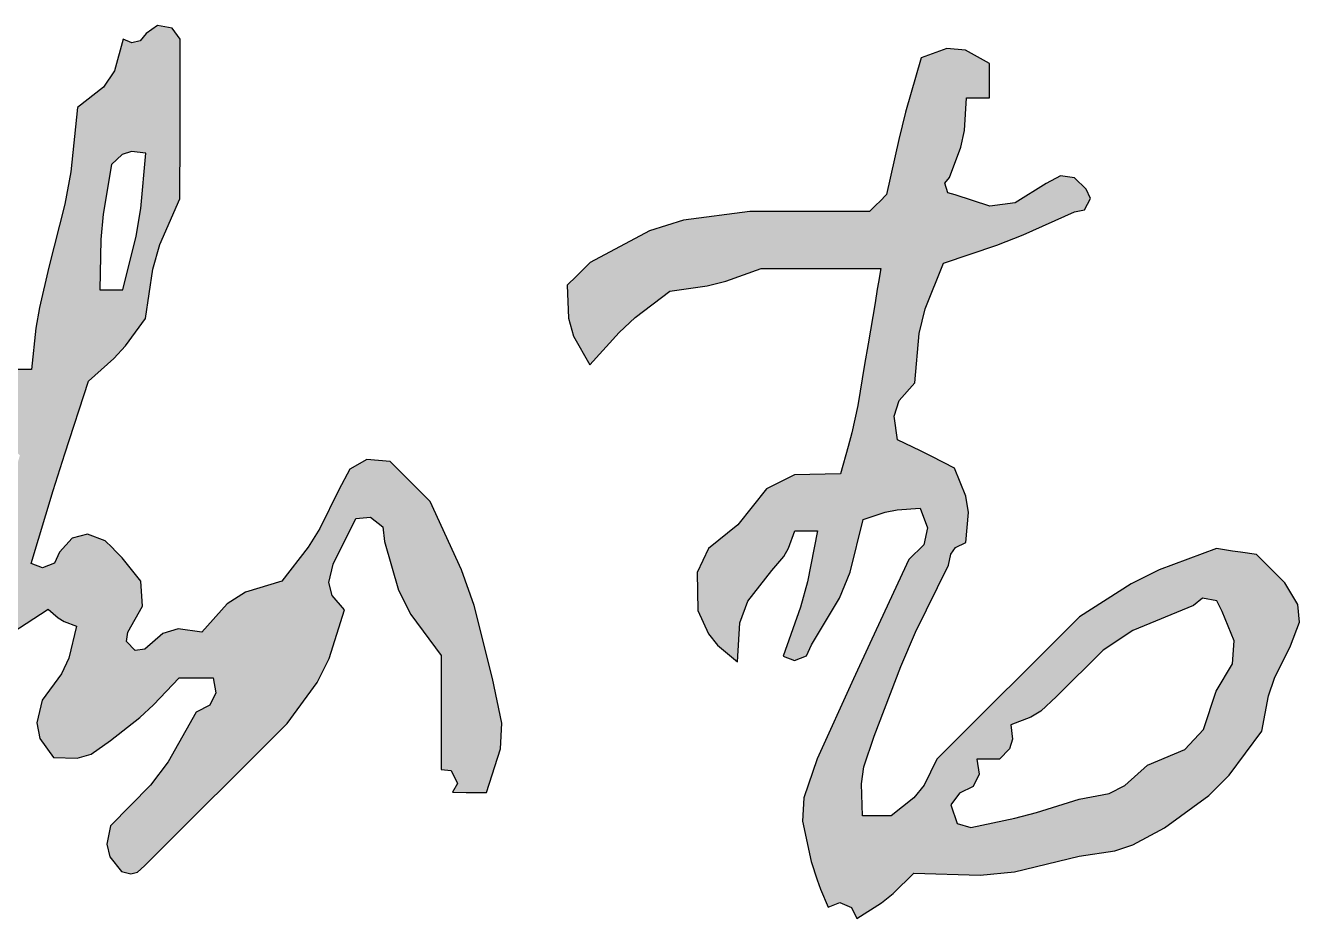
# Model space of a CAD drawing. Header units: millimetres. Extents: x -1048436 to -185795, y -983427 to 400387.
# Drawn here: x -621805 to -621178, y -362009 to -361569 of the extents above; entities that cross this region are included whole.
import ezdxf

# ---------------------------------------------------------------- set-up
doc = ezdxf.new("R2010")
doc.units = ezdxf.units.MM
doc.header["$LTSCALE"] = 500

# ---------------------------------------------------------------- blocks, each defined once
blk = doc.blocks.new('A0')
h = blk.add_hatch(color=256)
h.dxf.hatch_style = 1
h.paths.add_polyline_path([(-1069475.7465, -658889.0873), (-1069475.7871, -658889.0409), (-1069475.7979, -658888.9976), (-1069475.7836, -658888.9376), (-1069475.7535, -658888.8778), (-1069475.7385, -658888.8479), (-1069475.7085, -658888.788), (-1069475.6608, -658888.7833), (-1069475.6207, -658888.8155), (-1069475.6151, -658888.8631), (-1069475.5686, -658889.0238), (-1069475.5289, -658889.1035), (-1069475.4287, -658889.2376), (-1069475.429, -658889.3872), (-1069475.4291, -658889.4621), (-1069475.4294, -658889.6117), (-1069475.3962, -658889.6154), (-1069475.375, -658889.6579), (-1069475.3922, -658889.6866), (-1069475.3473, -658889.6867), (-1069475.3248, -658889.6867), (-1069475.2799, -658889.6868), (-1069475.2345, -658889.544), (-1069475.2301, -658889.4594), (-1069475.2605, -658889.3127), (-1069475.3209, -658889.0741), (-1069475.3625, -658888.9561), (-1069475.4652, -658888.7324), (-1069475.5175, -658888.6799), (-1069475.5436, -658888.6537), (-1069475.5959, -658888.6012), (-1069475.6726, -658888.5948), (-1069475.729, -658888.626), (-1069475.7644, -658888.6944), (-1069475.8267, -658888.8211), (-1069475.865, -658888.8822), (-1069475.9521, -658888.9934), (-1069476.0712, -658889.0298), (-1069476.1314, -658889.0683), (-1069476.2143, -658889.1612), (-1069476.2917, -658889.1504), (-1069476.3426, -658889.1656), (-1069476.4015, -658889.217), (-1069476.4329, -658889.2216), (-1069476.4622, -658889.1922), (-1069476.4575, -658889.1608), (-1069476.4091, -658889.076), (-1069476.4153, -658888.9941), (-1069476.4757, -658888.9175), (-1069476.4981, -658888.895), (-1069476.5093, -658888.8838), (-1069476.5317, -658888.8613), (-1069476.5896, -658888.8399), (-1069476.6403, -658888.8525), (-1069476.6815, -658888.8984), (-1069476.6986, -658888.9349), (-1069476.7376, -658888.9504), (-1069476.7751, -658888.9357), (-1069476.702, -658888.6957), (-1069476.6643, -658888.576), (-1069476.5869, -658888.3374), (-1069476.5038, -658888.2634), (-1069476.4655, -658888.2214), (-1069476.3994, -658888.132), (-1069476.3759, -658887.9702), (-1069476.3525, -658887.8888), (-1069476.2864, -658887.7393), (-1069476.286, -658887.5298), (-1069476.2858, -658887.425), (-1069476.2854, -658887.2155), (-1069476.312, -658887.1786), (-1069476.3604, -658887.1704), (-1069476.3976, -658887.1966), (-1069476.4173, -658887.2203), (-1069476.444, -658887.2269), (-1069476.4725, -658887.2151), (-1069476.5017, -658887.319), (-1069476.5377, -658887.3727), (-1069476.6226, -658887.4394), (-1069476.6446, -658887.651), (-1069476.6638, -658887.7569), (-1069476.7171, -658887.963), (-1069476.7476, -658888.0961), (-1069476.759, -658888.1639), (-1069476.7739, -658888.2996), (-1069476.8337, -658888.2995), (-1069476.8637, -658888.2994), (-1069476.9235, -658888.2993), (-1069476.9603, -658888.1373), (-1069476.9716, -658888.0536), (-1069476.9789, -658887.8876), (-1069476.9583, -658887.8646), (-1069476.9685, -658887.8235), (-1069476.9974, -658887.8128), (-1069476.9971, -658887.6631), (-1069476.997, -658887.5883), (-1069476.9967, -658887.4386), (-1069477.03, -658887.435), (-1069477.0511, -658887.3925), (-1069477.034, -658887.3637), (-1069477.1082, -658887.346), (-1069477.1592, -658887.3561), (-1069477.2211, -658887.4008), (-1069477.2156, -658887.5096), (-1069477.1992, -658887.5673), (-1069477.1468, -658887.6628), (-1069477.1471, -658887.8125), (-1069477.1472, -658887.8873), (-1069477.1475, -658888.037), (-1069477.1113, -658888.187), (-1069477.0928, -658888.2618), (-1069477.0547, -658888.4113), (-1069476.9545, -658888.4743), (-1069476.9058, -658888.5082), (-1069476.8118, -658888.5802), (-1069476.8733, -658888.7997), (-1069476.92, -658888.9081), (-1069477.0373, -658889.1035), (-1069477.2132, -658889.2432), (-1069477.315, -658889.3017), (-1069477.5243, -658889.3832), (-1069477.5442, -658889.1682), (-1069477.5714, -658889.0586), (-1069477.6542, -658888.8592), (-1069477.6798, -658888.816), (-1069477.6911, -658888.7933), (-1069477.7101, -658888.7468), (-1069477.77, -658888.7467), (-1069477.7999, -658888.7466), (-1069477.8598, -658888.7465), (-1069477.8403, -658888.9182), (-1069477.8123, -658889.0067), (-1069477.7296, -658889.1583), (-1069477.7228, -658889.1951), (-1069477.707, -658889.2163), (-1069477.6736, -658889.2333), (-1069477.674, -658889.4428), (-1069477.6742, -658889.5476), (-1069477.6746, -658889.7571), (-1069477.633, -658889.8421), (-1069477.6176, -658889.8887), (-1069477.6002, -658889.9817), (-1069477.5532, -658889.9871), (-1069477.5224, -658889.9769), (-1069477.4879, -658889.9445), (-1069477.5291, -658889.7998), (-1069477.5369, -658889.7202), (-1069477.5246, -658889.5703), (-1069477.4324, -658889.578), (-1069477.3779, -658889.5645), (-1069477.3, -658889.5146), (-1069477.0786, -658889.3291), (-1069476.9616, -658889.2426), (-1069476.7193, -658889.0854), (-1069476.6865, -658889.1142), (-1069476.6666, -658889.1262), (-1069476.6258, -658889.1417), (-1069476.6511, -658889.2459), (-1069476.6753, -658889.2982), (-1069476.7385, -658889.3847), (-1069476.7562, -658889.459), (-1069476.7461, -658889.51), (-1069476.7015, -658889.5719), (-1069476.6234, -658889.5744), (-1069476.5783, -658889.5609), (-1069476.5143, -658889.5161), (-1069476.4185, -658889.4408), (-1069476.373, -658889.3993), (-1069476.2894, -658889.3107), (-1069476.2445, -658889.3108), (-1069476.2221, -658889.3109), (-1069476.1772, -658889.311), (-1069476.1687, -658889.3604), (-1069476.1887, -658889.4004), (-1069476.2335, -658889.4231), (-1069476.325, -658889.5863), (-1069476.3833, -658889.6637), (-1069476.5148, -658889.7967), (-1069476.5268, -658889.8572), (-1069476.5166, -658889.8985), (-1069476.4777, -658889.9464), (-1069476.4477, -658889.9536), (-1069476.426, -658889.9482), (-1069476.4028, -658889.9279), (-1069476.2154, -658889.7412), (-1069476.1217, -658889.6478), (-1069475.9343, -658889.4611), (-1069475.8356, -658889.3259), (-1069475.796, -658889.2471)])
h.paths.add_polyline_path([(-1069476.4741, -658888.0383), (-1069476.504, -658888.0382), (-1069476.519, -658888.0382), (-1069476.5489, -658888.0381), (-1069476.5459, -658887.8729), (-1069476.5382, -658887.7896), (-1069476.5107, -658887.6266), (-1069476.4762, -658887.5942), (-1069476.4454, -658887.584), (-1069476.3984, -658887.5894), (-1069476.4147, -658887.7708), (-1069476.43, -658887.8616)], flags=16)
h = blk.add_hatch(color=256)
h.dxf.hatch_style = 1
h.paths.add_polyline_path([(-1069473.7439, -658888.6234), (-1069473.8183, -658888.5852), (-1069473.8557, -658888.5665), (-1069473.9308, -658888.5295), (-1069473.9413, -658888.4521), (-1069473.9259, -658888.4012), (-1069473.8743, -658888.3426), (-1069473.8602, -658888.1816), (-1069473.8405, -658888.0997), (-1069473.78, -658887.9499), (-1069473.6049, -658887.8907), (-1069473.5184, -658887.8571), (-1069473.3494, -658887.7823), (-1069473.3166, -658887.7755), (-1069473.2977, -658887.7379), (-1069473.3118, -658887.7076), (-1069473.3495, -658887.6704), (-1069473.3961, -658887.6637), (-1069473.4428, -658887.6886), (-1069473.545, -658887.7527), (-1069473.6274, -658887.7628), (-1069473.7421, -658887.7255), (-1069473.7651, -658887.7196), (-1069473.7756, -658887.6877), (-1069473.7607, -658887.6693), (-1069473.7228, -658887.5691), (-1069473.711, -658887.5144), (-1069473.7041, -658887.4075), (-1069473.6742, -658887.4076), (-1069473.6592, -658887.4076), (-1069473.6293, -658887.4077), (-1069473.6292, -658887.3628), (-1069473.6292, -658887.3403), (-1069473.6291, -658887.2954), (-1069473.7075, -658887.251), (-1069473.7687, -658887.2458), (-1069473.8535, -658887.2763), (-1069473.9042, -658887.4543), (-1069473.9269, -658887.5442), (-1069473.9666, -658887.725), (-1069473.9891, -658887.7475), (-1069474.0004, -658887.7587), (-1069474.0229, -658887.7811), (-1069474.18, -658887.7808), (-1069474.2586, -658887.7806), (-1069474.4157, -658887.7803), (-1069474.6339, -658887.8088), (-1069474.7455, -658887.8444), (-1069474.9399, -658887.9477), (-1069474.9698, -658887.9775), (-1069474.9848, -658887.9925), (-1069475.0148, -658888.0224), (-1069475.011, -658888.1312), (-1069474.9944, -658888.1897), (-1069474.9405, -658888.2844), (-1069474.8449, -658888.1781), (-1069474.7915, -658888.1288), (-1069474.6781, -658888.0417), (-1069474.5559, -658888.0249), (-1069474.4946, -658888.0097), (-1069474.3787, -658887.9675), (-1069474.2215, -658887.9678), (-1069474.1429, -658887.9679), (-1069473.9858, -658887.9682), (-1069473.9934, -658888.0131), (-1069473.9972, -658888.0355), (-1069474.0047, -658888.0804), (-1069474.0274, -658888.2151), (-1069474.0388, -658888.2824), (-1069474.0615, -658888.417), (-1069474.0813, -658888.5075), (-1069474.0926, -658888.5524), (-1069474.118, -658888.6414), (-1069474.2686, -658888.6452), (-1069474.3613, -658888.6913), (-1069474.4551, -658888.8092), (-1069474.5518, -658888.8866), (-1069474.5889, -658888.9657), (-1069474.5866, -658889.0895), (-1069474.5509, -658889.167), (-1069474.522, -658889.2042), (-1069474.456, -658889.2581), (-1069474.4483, -658889.1305), (-1069474.4217, -658889.0599), (-1069474.3431, -658888.959), (-1069474.3042, -658888.913), (-1069474.2882, -658888.8851), (-1069474.2681, -658888.8282), (-1069474.2381, -658888.8283), (-1069474.2232, -658888.8283), (-1069474.1932, -658888.8284), (-1069474.2263, -658888.9958), (-1069474.2492, -658889.0789), (-1069474.3063, -658889.2397), (-1069474.2688, -658889.2545), (-1069474.2298, -658889.239), (-1069474.2127, -658889.2025), (-1069474.1212, -658889.0499), (-1069474.0859, -658888.964), (-1069474.0435, -658888.7912), (-1069473.9709, -658888.7677), (-1069473.9324, -658888.76), (-1069473.8564, -658888.7542), (-1069473.832, -658888.8187), (-1069473.8445, -658888.8745), (-1069473.8941, -658888.9225), (-1069474.0155, -658889.1836), (-1069474.0756, -658889.3144), (-1069474.1947, -658889.5767), (-1069474.2379, -658889.7045), (-1069474.2423, -658889.7815), (-1069474.214, -658889.9134), (-1069474.1944, -658889.9742), (-1069474.1832, -658890.0043), (-1069474.1582, -658890.0631), (-1069474.1206, -658890.0485), (-1069474.0817, -658890.0642), (-1069474.0647, -658890.1007), (-1069473.9838, -658890.0494), (-1069473.9455, -658890.0188), (-1069473.8774, -658889.9514), (-1069473.6593, -658889.959), (-1069473.5468, -658889.9476), (-1069473.3347, -658889.8963), (-1069473.2178, -658889.8783), (-1069473.1585, -658889.8586), (-1069473.0539, -658889.8033), (-1069472.9087, -658889.6971), (-1069472.8421, -658889.6307), (-1069472.7353, -658889.4859), (-1069472.713, -658889.3697), (-1069472.6935, -658889.3116), (-1069472.6412, -658889.2055), (-1069472.6112, -658889.1285), (-1069472.6164, -658889.0702), (-1069472.6595, -658888.9997), (-1069472.6969, -658888.9622), (-1069472.7156, -658888.9434), (-1069472.7529, -658888.9059), (-1069472.8053, -658888.8987), (-1069472.8315, -658888.8949), (-1069472.8838, -658888.887), (-1069473.072, -658888.9569), (-1069473.164, -658889.0026), (-1069473.3332, -658889.1106), (-1069473.5207, -658889.2973), (-1069473.6144, -658889.3907), (-1069473.8018, -658889.5774), (-1069473.8438, -658889.6636), (-1069473.8768, -658889.7046), (-1069473.9518, -658889.7642), (-1069473.9892, -658889.7641), (-1069474.0079, -658889.7641), (-1069474.0454, -658889.764), (-1069474.0492, -658889.6583), (-1069474.0411, -658889.6025), (-1069474.0074, -658889.5022), (-1069473.9204, -658889.2735), (-1069473.8714, -658889.1609), (-1069473.7632, -658888.9414), (-1069473.7563, -658888.9047), (-1069473.7403, -658888.8835), (-1069473.7069, -658888.8667), (-1069473.698, -658888.7687), (-1069473.7063, -658888.7144)])
h.paths.add_polyline_path([(-1069473.5584, -658889.4656), (-1069473.4927, -658889.4397), (-1069473.4608, -658889.4199), (-1069473.4086, -658889.3724), (-1069473.2554, -658889.2203), (-1069473.1586, -658889.156), (-1069472.959, -658889.0739), (-1069472.9298, -658889.0493), (-1069472.8828, -658889.0588), (-1069472.8655, -658889.0928), (-1069472.8254, -658889.1899), (-1069472.8309, -658889.2645), (-1069472.8847, -658889.3547), (-1069472.9264, -658889.4803), (-1069472.9875, -658889.5463), (-1069473.1097, -658889.5974), (-1069473.1843, -658889.6646), (-1069473.2358, -658889.6902), (-1069473.3344, -658889.7093), (-1069473.4747, -658889.753), (-1069473.5462, -658889.7717), (-1069473.69, -658889.8021), (-1069473.7355, -658889.789), (-1069473.7558, -658889.7275), (-1069473.7272, -658889.6898), (-1069473.6824, -658889.6671), (-1069473.6624, -658889.6271), (-1069473.6709, -658889.5777), (-1069473.6409, -658889.5777), (-1069473.626, -658889.5778), (-1069473.596, -658889.5778), (-1069473.5635, -658889.5435), (-1069473.5531, -658889.5127)], flags=16)
for p, q in [((-1069476.3604, -658887.1704), (-1069476.3976, -658887.1966)), ((-1069476.312, -658887.1786), (-1069476.3604, -658887.1704)), ((-1069476.2854, -658887.2155), (-1069476.312, -658887.1786)), ((-1069476.4725, -658887.2151), (-1069476.5017, -658887.319)), ((-1069476.444, -658887.2269), (-1069476.4725, -658887.2151)), ((-1069476.4173, -658887.2203), (-1069476.444, -658887.2269)), ((-1069476.3976, -658887.1966), (-1069476.4173, -658887.2203)), ((-1069476.2858, -658887.425), (-1069476.2854, -658887.2155)), ((-1069473.7687, -658887.2458), (-1069473.8535, -658887.2763)), ((-1069473.7075, -658887.251), (-1069473.7687, -658887.2458)), ((-1069473.6291, -658887.2954), (-1069473.7075, -658887.251)), ((-1069473.8535, -658887.2763), (-1069473.9042, -658887.4543)), ((-1069473.6292, -658887.3403), (-1069473.6291, -658887.2954)), ((-1069476.5017, -658887.319), (-1069476.5377, -658887.3727)), ((-1069473.6292, -658887.3628), (-1069473.6292, -658887.3403)), ((-1069476.5377, -658887.3727), (-1069476.6226, -658887.4394)), ((-1069473.6293, -658887.4077), (-1069473.6292, -658887.3628)), ((-1069476.286, -658887.5298), (-1069476.2858, -658887.425)), ((-1069473.711, -658887.5144), (-1069473.7041, -658887.4075)), ((-1069473.7041, -658887.4075), (-1069473.6742, -658887.4076)), ((-1069473.6742, -658887.4076), (-1069473.6592, -658887.4076)), ((-1069473.6592, -658887.4076), (-1069473.6293, -658887.4077)), ((-1069476.6226, -658887.4394), (-1069476.6446, -658887.651)), ((-1069473.9042, -658887.4543), (-1069473.9269, -658887.5442)), ((-1069476.2864, -658887.7393), (-1069476.286, -658887.5298)), ((-1069473.9269, -658887.5442), (-1069473.9666, -658887.725)), ((-1069473.7228, -658887.5691), (-1069473.711, -658887.5144)), ((-1069476.4762, -658887.5942), (-1069476.5107, -658887.6266)), ((-1069476.4454, -658887.584), (-1069476.4762, -658887.5942)), ((-1069476.3984, -658887.5894), (-1069476.4454, -658887.584)), ((-1069476.4147, -658887.7708), (-1069476.3984, -658887.5894)), ((-1069473.7607, -658887.6693), (-1069473.7228, -658887.5691)), ((-1069476.5107, -658887.6266), (-1069476.5382, -658887.7896)), ((-1069476.6446, -658887.651), (-1069476.6638, -658887.7569)), ((-1069473.7756, -658887.6877), (-1069473.7607, -658887.6693)), ((-1069473.3961, -658887.6637), (-1069473.4428, -658887.6886)), ((-1069473.3495, -658887.6704), (-1069473.3961, -658887.6637)), ((-1069473.3118, -658887.7076), (-1069473.3495, -658887.6704)), ((-1069473.7651, -658887.7196), (-1069473.7756, -658887.6877)), ((-1069473.7421, -658887.7255), (-1069473.7651, -658887.7196)), ((-1069473.4428, -658887.6886), (-1069473.545, -658887.7527)), ((-1069473.2977, -658887.7379), (-1069473.3118, -658887.7076)), ((-1069476.6638, -658887.7569), (-1069476.7171, -658887.963)), ((-1069476.3525, -658887.8888), (-1069476.2864, -658887.7393)), ((-1069474.0004, -658887.7587), (-1069474.0229, -658887.7811)), ((-1069473.9891, -658887.7475), (-1069474.0004, -658887.7587)), ((-1069473.9666, -658887.725), (-1069473.9891, -658887.7475)), ((-1069473.6274, -658887.7628), (-1069473.7421, -658887.7255)), ((-1069473.545, -658887.7527), (-1069473.6274, -658887.7628)), ((-1069473.3166, -658887.7755), (-1069473.2977, -658887.7379)), ((-1069476.5382, -658887.7896), (-1069476.5459, -658887.8729)), ((-1069476.43, -658887.8616), (-1069476.4147, -658887.7708)), ((-1069474.4157, -658887.7803), (-1069474.6339, -658887.8088)), ((-1069474.2586, -658887.7806), (-1069474.4157, -658887.7803)), ((-1069474.18, -658887.7808), (-1069474.2586, -658887.7806)), ((-1069474.0229, -658887.7811), (-1069474.18, -658887.7808)), ((-1069473.5184, -658887.8571), (-1069473.3494, -658887.7823)), ((-1069473.3494, -658887.7823), (-1069473.3166, -658887.7755)), ((-1069474.7455, -658887.8444), (-1069474.9399, -658887.9477)), ((-1069474.6339, -658887.8088), (-1069474.7455, -658887.8444)), ((-1069476.5459, -658887.8729), (-1069476.5489, -658888.0381)), ((-1069476.4741, -658888.0383), (-1069476.43, -658887.8616)), ((-1069476.3759, -658887.9702), (-1069476.3525, -658887.8888)), ((-1069473.6049, -658887.8907), (-1069473.5184, -658887.8571)), ((-1069473.78, -658887.9499), (-1069473.6049, -658887.8907)), ((-1069476.7171, -658887.963), (-1069476.7476, -658888.0961)), ((-1069476.3994, -658888.132), (-1069476.3759, -658887.9702)), ((-1069474.9399, -658887.9477), (-1069474.9698, -658887.9775)), ((-1069474.4946, -658888.0097), (-1069474.3787, -658887.9675)), ((-1069474.3787, -658887.9675), (-1069474.2215, -658887.9678)), ((-1069474.2215, -658887.9678), (-1069474.1429, -658887.9679)), ((-1069474.1429, -658887.9679), (-1069473.9858, -658887.9682)), ((-1069473.9858, -658887.9682), (-1069473.9934, -658888.0131)), ((-1069473.8405, -658888.0997), (-1069473.78, -658887.9499)), ((-1069474.9848, -658887.9925), (-1069475.0148, -658888.0224)), ((-1069474.9698, -658887.9775), (-1069474.9848, -658887.9925)), ((-1069474.5559, -658888.0249), (-1069474.4946, -658888.0097)), ((-1069473.9934, -658888.0131), (-1069473.9972, -658888.0355)), ((-1069476.5489, -658888.0381), (-1069476.519, -658888.0382)), ((-1069476.519, -658888.0382), (-1069476.504, -658888.0382)), ((-1069476.504, -658888.0382), (-1069476.4741, -658888.0383)), ((-1069475.0148, -658888.0224), (-1069475.011, -658888.1312)), ((-1069474.7915, -658888.1288), (-1069474.6781, -658888.0417)), ((-1069474.6781, -658888.0417), (-1069474.5559, -658888.0249)), ((-1069473.9972, -658888.0355), (-1069474.0047, -658888.0804)), ((-1069476.7476, -658888.0961), (-1069476.759, -658888.1639)), ((-1069474.0047, -658888.0804), (-1069474.0274, -658888.2151)), ((-1069476.4655, -658888.2214), (-1069476.3994, -658888.132)), ((-1069475.011, -658888.1312), (-1069474.9944, -658888.1897)), ((-1069474.8449, -658888.1781), (-1069474.7915, -658888.1288)), ((-1069473.8602, -658888.1816), (-1069473.8405, -658888.0997)), ((-1069476.759, -658888.1639), (-1069476.7739, -658888.2996)), ((-1069474.9405, -658888.2844), (-1069474.8449, -658888.1781)), ((-1069473.8743, -658888.3426), (-1069473.8602, -658888.1816)), ((-1069476.5038, -658888.2634), (-1069476.4655, -658888.2214)), ((-1069474.9944, -658888.1897), (-1069474.9405, -658888.2844)), ((-1069474.0274, -658888.2151), (-1069474.0388, -658888.2824)), ((-1069476.5869, -658888.3374), (-1069476.5038, -658888.2634)), ((-1069476.7739, -658888.2996), (-1069476.8337, -658888.2995)), ((-1069474.0388, -658888.2824), (-1069474.0615, -658888.417)), ((-1069476.6643, -658888.576), (-1069476.5869, -658888.3374)), ((-1069473.9259, -658888.4012), (-1069473.8743, -658888.3426)), ((-1069474.0615, -658888.417), (-1069474.0813, -658888.5075)), ((-1069473.9413, -658888.4521), (-1069473.9259, -658888.4012)), ((-1069473.9308, -658888.5295), (-1069473.9413, -658888.4521)), ((-1069474.0813, -658888.5075), (-1069474.0926, -658888.5524)), ((-1069474.0926, -658888.5524), (-1069474.118, -658888.6414)), ((-1069473.8557, -658888.5665), (-1069473.9308, -658888.5295)), ((-1069476.702, -658888.6957), (-1069476.6643, -658888.576)), ((-1069475.6726, -658888.5948), (-1069475.729, -658888.626)), ((-1069475.5959, -658888.6012), (-1069475.6726, -658888.5948)), ((-1069475.5436, -658888.6537), (-1069475.5959, -658888.6012)), ((-1069473.8183, -658888.5852), (-1069473.8557, -658888.5665)), ((-1069473.7439, -658888.6234), (-1069473.8183, -658888.5852)), ((-1069475.729, -658888.626), (-1069475.7644, -658888.6944)), ((-1069474.118, -658888.6414), (-1069474.2686, -658888.6452)), ((-1069473.7063, -658888.7144), (-1069473.7439, -658888.6234)), ((-1069475.5175, -658888.6799), (-1069475.5436, -658888.6537)), ((-1069475.4652, -658888.7324), (-1069475.5175, -658888.6799)), ((-1069474.2686, -658888.6452), (-1069474.3613, -658888.6913)), ((-1069476.7751, -658888.9357), (-1069476.702, -658888.6957)), ((-1069475.7644, -658888.6944), (-1069475.8267, -658888.8211)), ((-1069474.3613, -658888.6913), (-1069474.4551, -658888.8092)), ((-1069473.698, -658888.7687), (-1069473.7063, -658888.7144)), ((-1069475.3625, -658888.9561), (-1069475.4652, -658888.7324)), ((-1069474.0435, -658888.7912), (-1069473.9709, -658888.7677)), ((-1069473.9709, -658888.7677), (-1069473.9324, -658888.76)), ((-1069473.9324, -658888.76), (-1069473.8564, -658888.7542)), ((-1069473.8564, -658888.7542), (-1069473.832, -658888.8187)), ((-1069473.7069, -658888.8667), (-1069473.698, -658888.7687)), ((-1069475.7385, -658888.8479), (-1069475.7085, -658888.788)), ((-1069475.7085, -658888.788), (-1069475.6608, -658888.7833)), ((-1069475.6608, -658888.7833), (-1069475.6207, -658888.8155)), ((-1069474.4551, -658888.8092), (-1069474.5518, -658888.8866)), ((-1069474.0859, -658888.964), (-1069474.0435, -658888.7912)), ((-1069476.5896, -658888.8399), (-1069476.6403, -658888.8525)), ((-1069476.5317, -658888.8613), (-1069476.5896, -658888.8399)), ((-1069475.8267, -658888.8211), (-1069475.865, -658888.8822)), ((-1069475.7535, -658888.8778), (-1069475.7385, -658888.8479)), ((-1069475.6207, -658888.8155), (-1069475.6151, -658888.8631)), ((-1069474.2882, -658888.8851), (-1069474.2681, -658888.8282)), ((-1069474.2681, -658888.8282), (-1069474.2381, -658888.8283)), ((-1069474.2381, -658888.8283), (-1069474.2232, -658888.8283)), ((-1069474.1932, -658888.8284), (-1069474.2263, -658888.9958)), ((-1069474.2232, -658888.8283), (-1069474.1932, -658888.8284)), ((-1069473.832, -658888.8187), (-1069473.8445, -658888.8745)), ((-1069476.6403, -658888.8525), (-1069476.6815, -658888.8984)), ((-1069476.5093, -658888.8838), (-1069476.5317, -658888.8613)), ((-1069476.4981, -658888.895), (-1069476.5093, -658888.8838)), ((-1069475.865, -658888.8822), (-1069475.9521, -658888.9934)), ((-1069475.7836, -658888.9376), (-1069475.7535, -658888.8778)), ((-1069475.6151, -658888.8631), (-1069475.5686, -658889.0238)), ((-1069474.5518, -658888.8866), (-1069474.5889, -658888.9657)), ((-1069474.3042, -658888.913), (-1069474.2882, -658888.8851)), ((-1069473.8445, -658888.8745), (-1069473.8941, -658888.9225)), ((-1069473.7563, -658888.9047), (-1069473.7403, -658888.8835)), ((-1069473.7403, -658888.8835), (-1069473.7069, -658888.8667)), ((-1069472.8838, -658888.887), (-1069473.072, -658888.9569)), ((-1069472.8315, -658888.8949), (-1069472.8838, -658888.887)), ((-1069476.7376, -658888.9504), (-1069476.7751, -658888.9357)), ((-1069476.6986, -658888.9349), (-1069476.7376, -658888.9504)), ((-1069476.6815, -658888.8984), (-1069476.6986, -658888.9349)), ((-1069476.4757, -658888.9175), (-1069476.4981, -658888.895)), ((-1069476.4153, -658888.9941), (-1069476.4757, -658888.9175)), ((-1069474.3431, -658888.959), (-1069474.3042, -658888.913)), ((-1069473.8941, -658888.9225), (-1069474.0155, -658889.1836)), ((-1069473.7632, -658888.9414), (-1069473.7563, -658888.9047)), ((-1069472.8053, -658888.8987), (-1069472.8315, -658888.8949)), ((-1069472.7529, -658888.9059), (-1069472.8053, -658888.8987)), ((-1069472.7156, -658888.9434), (-1069472.7529, -658888.9059)), ((-1069475.7979, -658888.9976), (-1069475.7836, -658888.9376)), ((-1069475.3209, -658889.0741), (-1069475.3625, -658888.9561)), ((-1069474.5889, -658888.9657), (-1069474.5866, -658889.0895)), ((-1069474.4217, -658889.0599), (-1069474.3431, -658888.959)), ((-1069474.1212, -658889.0499), (-1069474.0859, -658888.964)), ((-1069473.8714, -658889.1609), (-1069473.7632, -658888.9414)), ((-1069473.072, -658888.9569), (-1069473.164, -658889.0026)), ((-1069472.6969, -658888.9622), (-1069472.7156, -658888.9434)), ((-1069472.6595, -658888.9997), (-1069472.6969, -658888.9622)), ((-1069476.4091, -658889.076), (-1069476.4153, -658888.9941)), ((-1069475.9521, -658888.9934), (-1069476.0712, -658889.0298)), ((-1069475.7871, -658889.0409), (-1069475.7979, -658888.9976)), ((-1069474.2263, -658888.9958), (-1069474.2492, -658889.0789)), ((-1069473.164, -658889.0026), (-1069473.3332, -658889.1106)), ((-1069472.6164, -658889.0702), (-1069472.6595, -658888.9997)), ((-1069476.0712, -658889.0298), (-1069476.1314, -658889.0683)), ((-1069475.7465, -658889.0873), (-1069475.7871, -658889.0409)), ((-1069475.5686, -658889.0238), (-1069475.5289, -658889.1035)), ((-1069474.4483, -658889.1305), (-1069474.4217, -658889.0599)), ((-1069474.2127, -658889.2025), (-1069474.1212, -658889.0499)), ((-1069472.9298, -658889.0493), (-1069472.959, -658889.0739)), ((-1069472.8828, -658889.0588), (-1069472.9298, -658889.0493)), ((-1069472.8655, -658889.0928), (-1069472.8828, -658889.0588)), ((-1069476.9616, -658889.2426), (-1069476.7193, -658889.0854)), ((-1069476.7193, -658889.0854), (-1069476.6865, -658889.1142)), ((-1069476.4575, -658889.1608), (-1069476.4091, -658889.076)), ((-1069476.1314, -658889.0683), (-1069476.2143, -658889.1612)), ((-1069475.796, -658889.2471), (-1069475.7465, -658889.0873)), ((-1069475.2605, -658889.3127), (-1069475.3209, -658889.0741)), ((-1069474.5866, -658889.0895), (-1069474.5509, -658889.167)), ((-1069474.2492, -658889.0789), (-1069474.3063, -658889.2397)), ((-1069472.959, -658889.0739), (-1069473.1586, -658889.156)), ((-1069472.8254, -658889.1899), (-1069472.8655, -658889.0928)), ((-1069472.6112, -658889.1285), (-1069472.6164, -658889.0702)), ((-1069476.6865, -658889.1142), (-1069476.6666, -658889.1262)), ((-1069476.6666, -658889.1262), (-1069476.6258, -658889.1417)), ((-1069476.6258, -658889.1417), (-1069476.6511, -658889.2459)), ((-1069475.5289, -658889.1035), (-1069475.4287, -658889.2376)), ((-1069474.456, -658889.2581), (-1069474.4483, -658889.1305)), ((-1069473.3332, -658889.1106), (-1069473.5207, -658889.2973)), ((-1069472.6412, -658889.2055), (-1069472.6112, -658889.1285)), ((-1069476.4622, -658889.1922), (-1069476.4575, -658889.1608)), ((-1069476.3426, -658889.1656), (-1069476.4015, -658889.217)), ((-1069476.2917, -658889.1504), (-1069476.3426, -658889.1656)), ((-1069476.2143, -658889.1612), (-1069476.2917, -658889.1504)), ((-1069474.5509, -658889.167), (-1069474.522, -658889.2042)), ((-1069474.0155, -658889.1836), (-1069474.0756, -658889.3144)), ((-1069473.9204, -658889.2735), (-1069473.8714, -658889.1609)), ((-1069473.1586, -658889.156), (-1069473.2554, -658889.2203)), ((-1069476.4329, -658889.2216), (-1069476.4622, -658889.1922)), ((-1069476.4015, -658889.217), (-1069476.4329, -658889.2216)), ((-1069474.522, -658889.2042), (-1069474.456, -658889.2581)), ((-1069474.2298, -658889.239), (-1069474.2127, -658889.2025)), ((-1069473.2554, -658889.2203), (-1069473.4086, -658889.3724)), ((-1069472.8309, -658889.2645), (-1069472.8254, -658889.1899)), ((-1069472.6935, -658889.3116), (-1069472.6412, -658889.2055)), ((-1069476.6511, -658889.2459), (-1069476.6753, -658889.2982)), ((-1069475.8356, -658889.3259), (-1069475.796, -658889.2471)), ((-1069475.4287, -658889.2376), (-1069475.429, -658889.3872)), ((-1069474.3063, -658889.2397), (-1069474.2688, -658889.2545)), ((-1069474.2688, -658889.2545), (-1069474.2298, -658889.239)), ((-1069472.8847, -658889.3547), (-1069472.8309, -658889.2645)), ((-1069476.6753, -658889.2982), (-1069476.7385, -658889.3847)), ((-1069476.373, -658889.3993), (-1069476.2894, -658889.3107)), ((-1069476.2894, -658889.3107), (-1069476.2445, -658889.3108)), ((-1069476.2445, -658889.3108), (-1069476.2221, -658889.3109)), ((-1069476.2221, -658889.3109), (-1069476.1772, -658889.311)), ((-1069476.1772, -658889.311), (-1069476.1687, -658889.3604)), ((-1069474.0074, -658889.5022), (-1069473.9204, -658889.2735)), ((-1069473.5207, -658889.2973), (-1069473.6144, -658889.3907)), ((-1069472.713, -658889.3697), (-1069472.6935, -658889.3116)), ((-1069475.9343, -658889.4611), (-1069475.8356, -658889.3259)), ((-1069475.2301, -658889.4594), (-1069475.2605, -658889.3127)), ((-1069474.0756, -658889.3144), (-1069474.1947, -658889.5767)), ((-1069476.7385, -658889.3847), (-1069476.7562, -658889.459)), ((-1069476.1687, -658889.3604), (-1069476.1887, -658889.4004)), ((-1069475.429, -658889.3872), (-1069475.4291, -658889.4621)), ((-1069473.6144, -658889.3907), (-1069473.8018, -658889.5774)), ((-1069473.4086, -658889.3724), (-1069473.4608, -658889.4199)), ((-1069472.9264, -658889.4803), (-1069472.8847, -658889.3547)), ((-1069472.7353, -658889.4859), (-1069472.713, -658889.3697)), ((-1069476.4185, -658889.4408), (-1069476.373, -658889.3993)), ((-1069476.2335, -658889.4231), (-1069476.325, -658889.5863)), ((-1069476.1887, -658889.4004), (-1069476.2335, -658889.4231)), ((-1069473.4608, -658889.4199), (-1069473.4927, -658889.4397)), ((-1069476.7562, -658889.459), (-1069476.7461, -658889.51)), ((-1069476.5143, -658889.5161), (-1069476.4185, -658889.4408)), ((-1069476.1217, -658889.6478), (-1069475.9343, -658889.4611)), ((-1069475.4291, -658889.4621), (-1069475.4294, -658889.6117)), ((-1069475.2345, -658889.544), (-1069475.2301, -658889.4594)), ((-1069473.4927, -658889.4397), (-1069473.5584, -658889.4656)), ((-1069473.5584, -658889.4656), (-1069473.5531, -658889.5127)), ((-1069476.7461, -658889.51), (-1069476.7015, -658889.5719)), ((-1069476.5783, -658889.5609), (-1069476.5143, -658889.5161)), ((-1069474.0411, -658889.6025), (-1069474.0074, -658889.5022)), ((-1069473.5531, -658889.5127), (-1069473.5635, -658889.5435)), ((-1069472.9875, -658889.5463), (-1069472.9264, -658889.4803)), ((-1069472.8421, -658889.6307), (-1069472.7353, -658889.4859)), ((-1069476.6234, -658889.5744), (-1069476.5783, -658889.5609)), ((-1069475.2799, -658889.6868), (-1069475.2345, -658889.544)), ((-1069473.5635, -658889.5435), (-1069473.596, -658889.5778)), ((-1069473.1097, -658889.5974), (-1069472.9875, -658889.5463)), ((-1069476.7015, -658889.5719), (-1069476.6234, -658889.5744)), ((-1069476.325, -658889.5863), (-1069476.3833, -658889.6637)), ((-1069474.1947, -658889.5767), (-1069474.2379, -658889.7045)), ((-1069474.0492, -658889.6583), (-1069474.0411, -658889.6025)), ((-1069473.8018, -658889.5774), (-1069473.8438, -658889.6636)), ((-1069473.6409, -658889.5777), (-1069473.6709, -658889.5777)), ((-1069473.6709, -658889.5777), (-1069473.6624, -658889.6271)), ((-1069473.626, -658889.5778), (-1069473.6409, -658889.5777)), ((-1069473.596, -658889.5778), (-1069473.626, -658889.5778)), ((-1069473.1843, -658889.6646), (-1069473.1097, -658889.5974)), ((-1069475.4294, -658889.6117), (-1069475.3962, -658889.6154)), ((-1069475.3962, -658889.6154), (-1069475.375, -658889.6579)), ((-1069473.6624, -658889.6271), (-1069473.6824, -658889.6671)), ((-1069472.9087, -658889.6971), (-1069472.8421, -658889.6307)), ((-1069476.3833, -658889.6637), (-1069476.5148, -658889.7967)), ((-1069476.2154, -658889.7412), (-1069476.1217, -658889.6478)), ((-1069475.375, -658889.6579), (-1069475.3922, -658889.6866)), ((-1069475.3922, -658889.6866), (-1069475.3473, -658889.6867)), ((-1069475.3473, -658889.6867), (-1069475.3248, -658889.6867)), ((-1069475.3248, -658889.6867), (-1069475.2799, -658889.6868)), ((-1069474.0454, -658889.764), (-1069474.0492, -658889.6583)), ((-1069473.8438, -658889.6636), (-1069473.8768, -658889.7046)), ((-1069473.6824, -658889.6671), (-1069473.7272, -658889.6898)), ((-1069473.2358, -658889.6902), (-1069473.1843, -658889.6646)), ((-1069474.2379, -658889.7045), (-1069474.2423, -658889.7815)), ((-1069473.8768, -658889.7046), (-1069473.9518, -658889.7642)), ((-1069473.7272, -658889.6898), (-1069473.7558, -658889.7275)), ((-1069473.7558, -658889.7275), (-1069473.7355, -658889.789)), ((-1069473.4747, -658889.753), (-1069473.3344, -658889.7093)), ((-1069473.3344, -658889.7093), (-1069473.2358, -658889.6902)), ((-1069473.0539, -658889.8033), (-1069472.9087, -658889.6971)), ((-1069476.4028, -658889.9279), (-1069476.2154, -658889.7412)), ((-1069474.0079, -658889.7641), (-1069474.0454, -658889.764)), ((-1069473.9892, -658889.7641), (-1069474.0079, -658889.7641)), ((-1069473.9518, -658889.7642), (-1069473.9892, -658889.7641)), ((-1069473.69, -658889.8021), (-1069473.5462, -658889.7717)), ((-1069473.5462, -658889.7717), (-1069473.4747, -658889.753)), ((-1069476.5148, -658889.7967), (-1069476.5268, -658889.8572)), ((-1069474.2423, -658889.7815), (-1069474.214, -658889.9134)), ((-1069473.7355, -658889.789), (-1069473.69, -658889.8021)), ((-1069473.1585, -658889.8586), (-1069473.0539, -658889.8033)), ((-1069476.5268, -658889.8572), (-1069476.5166, -658889.8985)), ((-1069473.5468, -658889.9476), (-1069473.3347, -658889.8963)), ((-1069473.3347, -658889.8963), (-1069473.2178, -658889.8783)), ((-1069473.2178, -658889.8783), (-1069473.1585, -658889.8586)), ((-1069476.5166, -658889.8985), (-1069476.4777, -658889.9464)), ((-1069476.426, -658889.9482), (-1069476.4028, -658889.9279)), ((-1069474.214, -658889.9134), (-1069474.1944, -658889.9742)), ((-1069476.4777, -658889.9464), (-1069476.4477, -658889.9536)), ((-1069476.4477, -658889.9536), (-1069476.426, -658889.9482)), ((-1069474.1944, -658889.9742), (-1069474.1832, -658890.0043)), ((-1069473.9455, -658890.0188), (-1069473.8774, -658889.9514)), ((-1069473.8774, -658889.9514), (-1069473.6593, -658889.959)), ((-1069473.6593, -658889.959), (-1069473.5468, -658889.9476)), ((-1069474.1832, -658890.0043), (-1069474.1582, -658890.0631)), ((-1069473.9838, -658890.0494), (-1069473.9455, -658890.0188)), ((-1069474.1582, -658890.0631), (-1069474.1206, -658890.0485)), ((-1069474.1206, -658890.0485), (-1069474.0817, -658890.0642)), ((-1069474.0817, -658890.0642), (-1069474.0647, -658890.1007)), ((-1069474.0647, -658890.1007), (-1069473.9838, -658890.0494))]:
    blk.add_line(p, q)

msp = doc.modelspace()

# ---------------------------------------------------------------- block references
at = {"xscale": 150, "yscale": 150, "zscale": 150}
msp.add_blockref('A0', (159799713.79, 98471506.53), dxfattribs=at)

doc.saveas('drawing.dxf')
